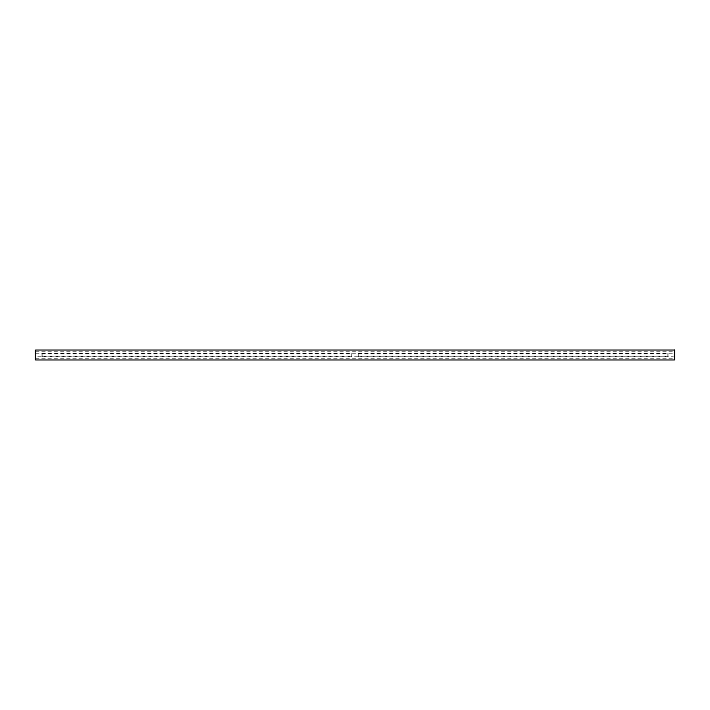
<?xml version="1.0" encoding="UTF-8"?>
<svg xmlns="http://www.w3.org/2000/svg" width="710" height="710" viewBox="0 0 710 710"><rect width="100%" height="100%" fill="white"/><g stroke="black" fill="none" stroke-linecap="round" stroke-linejoin="round"><path stroke-width="0.53" stroke-dasharray="3.55 2.66" d="M35.5 351.707L673.391 351.707M35.5 353.349L673.399 353.349M42.085 353.766L351.707 353.766M358.293 353.766L667.915 353.766M42.085 356.234L351.707 356.234M358.293 356.234L667.915 356.234M37.692 356.651L673.399 356.651M35.5 358.293L673.391 358.293M667.915 353.349L667.915 356.651M358.293 353.349L358.293 356.651M351.707 353.349L351.707 356.651M42.085 353.349L42.085 356.651"/><path stroke-width="1.06" d="M674.5 350.057L35.5 350.057L35.5 359.943L674.5 359.943L674.5 350.057"/></g></svg>
